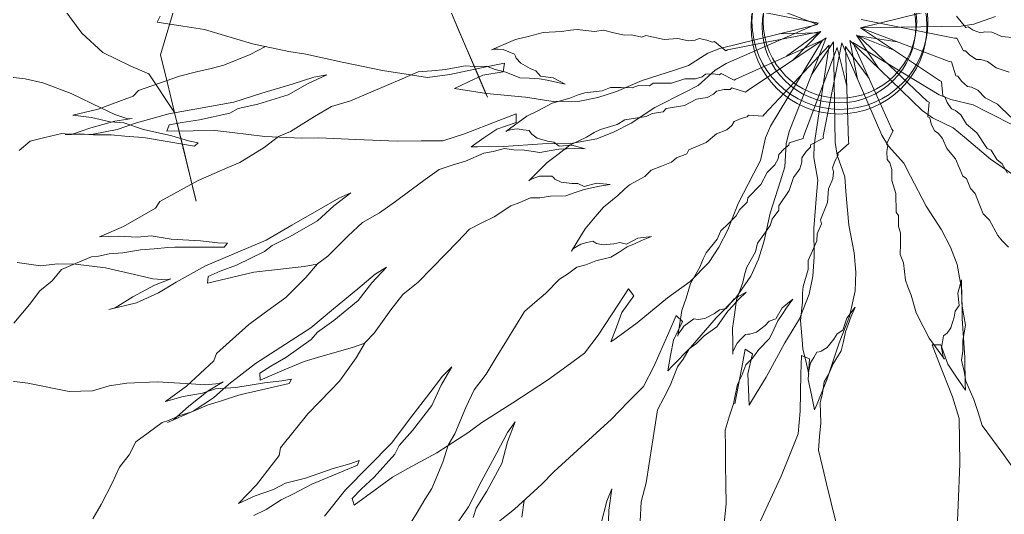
# Model space of a CAD drawing. Extents: x -454308 to 890911, y -14103 to 1343694.
# Drawn here: x 205241.8 to 205246.96, y 658702.21 to 658704.8 of the extents above; entities that cross this region are included whole.
import ezdxf

# ---------------------------------------------------------------- set-up
doc = ezdxf.new("R2010")
doc.units = 0
doc.header["$MEASUREMENT"] = 0
for name, color, linetype, lineweight in [('AR_Vegetacion', 105, 'Continuous', 5), ('textura', 250, 'Continuous', 13), ('Vegetacion_', 105, 'Continuous', 5)]:
    doc.layers.add(name, color=color, linetype=linetype, lineweight=lineweight)

# ---------------------------------------------------------------- blocks, each defined once
blk = doc.blocks.new('AGAVE AZUL')
at = {"layer": 'Vegetacion_', "color": 47}
for p, q in [((0.20142, 0.19279), (0.18069, 0.15739)), ((0.23281, 0.17288), (0.2527, 0.18704)), ((0.21436, 0.16722), (0.23281, 0.17288)), ((0.13626, 0.16747), (0.03102, 0.0222)), ((0.20442, 0.16014), (0.21436, 0.16722)), ((0.18069, 0.15739), (0.16605, 0.14029)), ((0.18681, 0.1491), (0.19987, 0.15391)), ((0.19987, 0.15391), (0.20442, 0.16014)), ((0.14822, 0.14858), (0.17375, 0.14429)), ((0.17375, 0.14429), (0.17602, 0.14741)), ((0.17602, 0.14741), (0.18681, 0.1491)), ((0.16605, 0.14029), (0.03102, 0.0222)), ((0.26136, 0.12401), (0.28391, 0.13337)), ((0.02271, 0.03455), (0.17057, 0.11669)), ((0.17057, 0.11669), (0.17349, 0.11922)), ((0.17349, 0.11922), (0.19741, 0.10934)), ((0.22501, 0.11288), (0.23084, 0.11794)), ((0.23084, 0.11794), (0.24212, 0.12262)), ((0.24212, 0.12262), (0.26136, 0.12401)), ((0.19741, 0.10934), (0.20032, 0.11187)), ((0.20032, 0.11187), (0.21121, 0.1111)), ((0.21121, 0.1111), (0.22501, 0.11288)), ((0.03102, 0.0222), (0.1905, 0.07854)), ((0.1905, 0.07854), (0.1938, 0.08055)), ((0.1938, 0.08055), (0.21574, 0.06682)), ((0.21574, 0.06682), (0.21904, 0.06883)), ((0.21904, 0.06883), (0.22964, 0.06626)), ((0.24355, 0.06571), (0.25014, 0.06973)), ((0.25014, 0.06973), (0.26204, 0.07246)), ((0.26204, 0.07246), (0.28125, 0.07062)), ((0.28125, 0.07062), (0.30504, 0.0761)), ((0.30504, 0.0761), (0.33816, 0.0737)), ((0.22964, 0.06626), (0.24355, 0.06571)), ((0.35675, 0.06705), (0.29786, 0.05353)), ((0.29786, 0.05353), (0.27263, 0.04774)), ((0.03102, 0.0222), (0.19906, 0.0415)), ((0.09733, 0.04562), (0.03716, 0.00864)), ((0.19906, 0.0415), (0.20272, 0.04272)), ((0.20272, 0.04272), (0.22104, 0.02444)), ((0.27263, 0.04774), (0.23625, 0.02876)), ((0.10088, 0.03022), (0.03397, 0.00761)), ((0.23625, 0.02876), (0.21477, 0.02206)), ((0.03102, 0.0222), (0.03102, 0.0222)), ((0.03102, 0.0222), (0.03102, 0.0222)), ((0.21477, 0.02206), (0.03763, -0.00624)), ((0.22104, 0.02444), (0.2247, 0.02566)), ((0.2247, 0.02566), (0.23447, 0.02079)), ((0.23447, 0.02079), (0.2479, 0.01715)), ((0.2479, 0.01715), (0.25522, 0.01959)), ((0.25522, 0.01959), (0.26743, 0.0196)), ((0.26743, 0.0196), (0.28574, 0.01352)), ((0.28574, 0.01352), (0.31016, 0.01354)), ((0.31016, 0.01354), (0.3419, 0.00381)), ((0.03397, 0.00761), (0.03397, 0.00761)), ((0.03397, 0.00761), (0.10159, -0.01171)), ((0.03716, 0.00864), (0.03716, 0.00864)), ((0.03716, 0.00864), (0.20606, -0.00034)), ((0.20606, -0.00034), (0.20987, 0.00025)), ((0.20987, 0.00025), (0.22489, -0.02083)), ((0.3419, 0.00381), (0.34922, 0.00626)), ((0.34922, 0.00626), (0.36754, 0.00018)), ((0.36754, 0.00018), (0.37975, 0.00019)), ((0.37975, 0.00019), (0.39806, -0.00589)), ((0.2101, -0.01897), (0.03112, -0.00699)), ((0.03112, -0.00699), (0.03112, -0.00699)), ((0.03112, -0.00699), (0.08619, -0.05072)), ((0.03763, -0.00624), (0.03763, -0.00624)), ((0.03763, -0.00624), (0.19024, -0.07917)), ((0.27223, -0.00686), (0.23254, -0.01723)), ((0.29812, -0.00685), (0.27223, -0.00686)), ((0.35854, -0.00682), (0.29812, -0.00685)), ((0.4086, -0.00162), (0.35854, -0.00682)), ((0.23254, -0.01723), (0.2101, -0.01897)), ((-0.03106, -0.01957), (-0.17892, -0.10171)), ((-0.13626, -0.16747), (-0.03102, -0.0222)), ((-0.01866, -0.0278), (-0.12383, -0.16027)), ((-0.11061, -0.18035), (-0.03106, -0.01957)), ((-0.03102, -0.0222), (-0.09733, -0.04562)), ((-0.03106, -0.01957), (-0.03106, -0.01957)), ((-0.03102, -0.0222), (-0.03102, -0.0222)), ((-0.02337, -0.09827), (-0.01866, -0.0278)), ((-0.01866, -0.0278), (-0.01866, -0.0278)), ((0.12863, -0.16273), (0.01054, -0.02771)), ((0.01054, -0.02771), (0.01054, -0.02771)), ((0.01054, -0.02771), (0.01856, -0.09757)), ((0.02289, -0.0194), (0.02289, -0.0194)), ((0.02289, -0.0194), (0.10502, -0.16726)), ((0.18366, -0.09895), (0.02289, -0.0194)), ((0.10108, -0.03656), (0.03238, -0.02016)), ((0.03238, -0.02016), (0.03238, -0.02016)), ((0.03238, -0.02016), (0.14546, -0.14595)), ((0.22489, -0.02083), (0.2287, -0.02023)), ((0.2287, -0.02023), (0.23752, -0.02666)), ((0.23752, -0.02666), (0.25016, -0.0325)), ((-0.00624, -0.03763), (-0.07917, -0.19024)), ((-0.02016, -0.03238), (-0.07246, -0.07939)), ((-0.00405, -0.03066), (-0.05052, -0.19329)), ((-0.03656, -0.10108), (-0.02016, -0.03238)), ((-0.02016, -0.03238), (-0.02016, -0.03238)), ((-0.00624, -0.03763), (-0.00624, -0.03763)), ((0.02206, -0.21477), (-0.00624, -0.03763)), ((-0.00405, -0.03066), (-0.00405, -0.03066)), ((0.05338, -0.2006), (-0.00405, -0.03066)), ((0.00864, -0.03716), (-0.00034, -0.20606)), ((0.00864, -0.03716), (0.00864, -0.03716)), ((0.10257, -0.18998), (0.00864, -0.03716)), ((0.07939, -0.07246), (0.0222, -0.03102)), ((0.0222, -0.03102), (0.0222, -0.03102)), ((0.0222, -0.03102), (0.07854, -0.1905)), ((0.25016, -0.0325), (0.25778, -0.03131)), ((0.25778, -0.03131), (0.26982, -0.03333)), ((0.26982, -0.03333), (0.28687, -0.04238)), ((0.28687, -0.04238), (0.31094, -0.04643)), ((0.31094, -0.04643), (0.34062, -0.06132)), ((0.34062, -0.06132), (0.34825, -0.06012)), ((0.34825, -0.06012), (0.36529, -0.06918)), ((0.36529, -0.06918), (0.37733, -0.0712)), ((0.37733, -0.0712), (0.39437, -0.08025)), ((0.19024, -0.07917), (0.19399, -0.08008)), ((0.19399, -0.08008), (0.1998, -0.1053)), ((0.39437, -0.08025), (0.41142, -0.0893)), ((0.41142, -0.0893), (0.42727, -0.09073)), ((0.42727, -0.09073), (0.45635, -0.1018)), ((0.20506, -0.10594), (0.18366, -0.09895)), ((0.1998, -0.1053), (0.20355, -0.10621)), ((0.45635, -0.1018), (0.46839, -0.10383)), ((0.46839, -0.10383), (0.48424, -0.10526)), ((0.20355, -0.10621), (0.20924, -0.11553)), ((0.2457, -0.11154), (0.20506, -0.10594)), ((0.26963, -0.12144), (0.2457, -0.11154)), ((0.20924, -0.11553), (0.21868, -0.12576)), ((0.32546, -0.14454), (0.26963, -0.12144)), ((0.21868, -0.12576), (0.22618, -0.12757)), ((0.22618, -0.12757), (0.23653, -0.13405)), ((0.23653, -0.13405), (0.24881, -0.14893)), ((0.14858, -0.14822), (0.14429, -0.17375)), ((0.14546, -0.14595), (0.14858, -0.14822)), ((0.24881, -0.14893), (0.26951, -0.16189)), ((0.37369, -0.15889), (0.32546, -0.14454)), ((-0.12383, -0.16027), (-0.12555, -0.16372)), ((0.14573, -0.17737), (0.12863, -0.16273)), ((0.26951, -0.16189), (0.29123, -0.187)), ((0.40559, -0.17208), (0.37369, -0.15889)), ((-0.16351, -0.17067), (-0.17559, -0.17758)), ((-0.15316, -0.1672), (-0.16351, -0.17067)), ((-0.15144, -0.16375), (-0.15316, -0.1672)), ((-0.12555, -0.16372), (-0.15144, -0.16375)), ((-0.14672, -0.1874), (-0.13626, -0.16747)), ((0.10755, -0.17017), (0.09767, -0.19409)), ((0.10502, -0.16726), (0.10755, -0.17017)), ((0.43458, -0.18781), (0.40559, -0.17208)), ((-0.17559, -0.17758), (-0.17904, -0.18449)), ((-0.1176, -0.20175), (-0.11061, -0.18035)), ((0.14429, -0.17375), (0.14741, -0.17602)), ((0.18113, -0.19811), (0.14573, -0.17737)), ((0.14741, -0.17602), (0.1491, -0.18681)), ((-0.17904, -0.18449), (-0.18766, -0.19313)), ((-0.15902, -0.22653), (-0.14672, -0.1874)), ((-0.07917, -0.19024), (-0.08008, -0.19399)), ((0.07854, -0.1905), (0.08055, -0.1938)), ((0.11699, -0.20726), (0.10257, -0.18998)), ((0.1491, -0.18681), (0.15391, -0.19987)), ((0.29123, -0.187), (0.29873, -0.18882)), ((0.29873, -0.18882), (0.31101, -0.2037)), ((0.47079, -0.21773), (0.43458, -0.18781)), ((-0.18766, -0.19313), (-0.20491, -0.20178)), ((-0.1053, -0.1998), (-0.10621, -0.20355)), ((-0.08008, -0.19399), (-0.1053, -0.1998)), ((-0.05079, -0.19714), (-0.0747, -0.20707)), ((-0.05052, -0.19329), (-0.05079, -0.19714)), ((0.06357, -0.22066), (0.05338, -0.2006)), ((0.08055, -0.1938), (0.06682, -0.21574)), ((0.09767, -0.19409), (0.10021, -0.19701)), ((0.10021, -0.19701), (0.09944, -0.2079)), ((0.15391, -0.19987), (0.16014, -0.20442)), ((0.19945, -0.21641), (0.18113, -0.19811)), ((-0.20491, -0.20178), (-0.22216, -0.21906)), ((-0.11553, -0.20924), (-0.12576, -0.21868)), ((-0.12321, -0.24239), (-0.1176, -0.20175)), ((-0.10621, -0.20355), (-0.11553, -0.20924)), ((-0.0747, -0.20707), (-0.07497, -0.21092)), ((0.00025, -0.20987), (-0.02083, -0.22489)), ((-0.00034, -0.20606), (0.00025, -0.20987)), ((0.09944, -0.2079), (0.10121, -0.2217)), ((0.14844, -0.23361), (0.11699, -0.20726)), ((0.16014, -0.20442), (0.16722, -0.21436)), ((0.31101, -0.2037), (0.32136, -0.21018)), ((0.32136, -0.21018), (0.33364, -0.22506)), ((0.46848, -0.22597), (0.45801, -0.20359)), ((0.45801, -0.20359), (0.45801, -0.20359)), ((0.45801, -0.20359), (0.45801, -0.20359)), ((0.45801, -0.20359), (0.47029, -0.21847)), ((-0.22216, -0.21906), (-0.25148, -0.23462)), ((-0.12576, -0.21868), (-0.12757, -0.22618)), ((-0.08321, -0.21808), (-0.09172, -0.22909)), ((-0.07497, -0.21092), (-0.08321, -0.21808)), ((0.02876, -0.23625), (0.02206, -0.21477)), ((0.06883, -0.21904), (0.06626, -0.22964)), ((0.06682, -0.21574), (0.06883, -0.21904)), ((0.16722, -0.21436), (0.17288, -0.23281)), ((0.24219, -0.25911), (0.19945, -0.21641)), ((0.47029, -0.21847), (0.47973, -0.2287)), ((0.5037, -0.25562), (0.47079, -0.21773)), ((-0.17277, -0.24848), (-0.15902, -0.22653)), ((-0.12757, -0.22618), (-0.13405, -0.23653)), ((-0.09172, -0.22909), (-0.09226, -0.2368)), ((-0.02023, -0.2287), (-0.02666, -0.23752)), ((-0.02083, -0.22489), (-0.02023, -0.2287)), ((0.08835, -0.25337), (0.06357, -0.22066)), ((0.06626, -0.22964), (0.06571, -0.24355)), ((0.10121, -0.2217), (0.10628, -0.22753)), ((0.10628, -0.22753), (0.11096, -0.2388)), ((0.33364, -0.22506), (0.34592, -0.23995)), ((0.48451, -0.24177), (0.46848, -0.22597)), ((0.46848, -0.22597), (0.46848, -0.22597)), ((0.47973, -0.2287), (0.48917, -0.23893)), ((-0.25148, -0.23462), (-0.25493, -0.24153)), ((-0.13405, -0.23653), (-0.14893, -0.24881)), ((-0.09226, -0.2368), (-0.09692, -0.24808)), ((-0.02666, -0.23752), (-0.0325, -0.25016)), ((0.04774, -0.27263), (0.02876, -0.23625)), ((0.11096, -0.2388), (0.11235, -0.25805)), ((0.16345, -0.25471), (0.14844, -0.23361)), ((0.17288, -0.23281), (0.18704, -0.2527)), ((0.48917, -0.23893), (0.50236, -0.25006)), ((-0.25493, -0.24153), (-0.27218, -0.25018)), ((-0.20485, -0.29967), (-0.17277, -0.24848)), ((-0.14893, -0.24881), (-0.16189, -0.26951)), ((-0.1331, -0.26631), (-0.12321, -0.24239)), ((-0.09692, -0.24808), (-0.10955, -0.26267)), ((0.06571, -0.24355), (0.06973, -0.25014)), ((0.34592, -0.23995), (0.36002, -0.24733)), ((0.36002, -0.24733), (0.38265, -0.26869)), ((0.48554, -0.25392), (0.48451, -0.24177)), ((-0.27218, -0.25018), (-0.28081, -0.25882)), ((-0.03131, -0.25778), (-0.03333, -0.26982)), ((-0.0325, -0.25016), (-0.03131, -0.25778)), ((0.06973, -0.25014), (0.07246, -0.26204)), ((0.09827, -0.27728), (0.08835, -0.25337)), ((0.11235, -0.25805), (0.12171, -0.2806)), ((0.19847, -0.30394), (0.16345, -0.25471)), ((0.18704, -0.2527), (0.1975, -0.28421)), ((0.49122, -0.26324), (0.48554, -0.25392)), ((0.50236, -0.25006), (0.51555, -0.2612)), ((0.55218, -0.30555), (0.5037, -0.25562)), ((-0.29806, -0.26747), (-0.31531, -0.27612)), ((-0.28081, -0.25882), (-0.29806, -0.26747)), ((-0.1562, -0.32214), (-0.1331, -0.26631)), ((-0.10955, -0.26267), (-0.11887, -0.28523)), ((0.07246, -0.26204), (0.07062, -0.28125)), ((0.28126, -0.29083), (0.24219, -0.25911)), ((0.49885, -0.28097), (0.49122, -0.26324)), ((0.51555, -0.2612), (0.52977, -0.28449)), ((-0.31531, -0.27612), (-0.32566, -0.28821)), ((-0.16189, -0.26951), (-0.187, -0.29123)), ((-0.03333, -0.26982), (-0.04238, -0.28687)), ((0.05353, -0.29786), (0.04774, -0.27263)), ((0.12141, -0.33309), (0.09827, -0.27728)), ((0.38265, -0.26869), (0.393, -0.27517)), ((0.393, -0.27517), (0.4071, -0.28255)), ((-0.11887, -0.28523), (-0.14001, -0.31084)), ((-0.04238, -0.28687), (-0.04643, -0.31094)), ((0.07062, -0.28125), (0.0761, -0.30504)), ((0.12171, -0.2806), (0.12487, -0.31365)), ((0.1975, -0.28421), (0.20373, -0.28876)), ((0.4071, -0.28255), (0.43439, -0.30108)), ((0.49987, -0.29312), (0.49885, -0.28097)), ((0.52977, -0.28449), (0.54205, -0.29937)), ((-0.32566, -0.28821), (-0.35153, -0.3055)), ((-0.187, -0.29123), (-0.18882, -0.29873)), ((0.20373, -0.28876), (0.20939, -0.30721)), ((0.30568, -0.31523), (0.28126, -0.29083)), ((0.49806, -0.30062), (0.49896, -0.29687)), ((0.49896, -0.29687), (0.49987, -0.29312)), ((-0.35153, -0.3055), (-0.36016, -0.31414)), ((-0.22704, -0.34484), (-0.20485, -0.29967)), ((-0.18882, -0.29873), (-0.2037, -0.31101)), ((0.06705, -0.35675), (0.05353, -0.29786)), ((0.0761, -0.30504), (0.0737, -0.33816)), ((0.23171, -0.34172), (0.19847, -0.30394)), ((0.43439, -0.30108), (0.45975, -0.31119)), ((0.50374, -0.30994), (0.49806, -0.30062)), ((0.54205, -0.29937), (0.55058, -0.31335)), ((0.58256, -0.34052), (0.55218, -0.30555)), ((-0.36016, -0.31414), (-0.3705, -0.32624)), ((-0.2037, -0.31101), (-0.21018, -0.32136)), ((-0.14001, -0.31084), (-0.14055, -0.31854)), ((-0.04643, -0.31094), (-0.06132, -0.34062)), ((0.12487, -0.31365), (0.12993, -0.31948)), ((0.20939, -0.30721), (0.21647, -0.31716)), ((0.32645, -0.34085), (0.30568, -0.31523)), ((0.45975, -0.31119), (0.48135, -0.32039)), ((0.4933, -0.32601), (0.50495, -0.31589)), ((0.50943, -0.31926), (0.50374, -0.30994)), ((0.50495, -0.31589), (0.53647, -0.33453)), ((0.55058, -0.31335), (0.56753, -0.32539)), ((-0.21018, -0.32136), (-0.22506, -0.33364)), ((-0.17055, -0.37038), (-0.1562, -0.32214)), ((-0.14055, -0.31854), (-0.15318, -0.33313)), ((0.12993, -0.31948), (0.13132, -0.33873)), ((0.21647, -0.31716), (0.22212, -0.33561)), ((0.48135, -0.32039), (0.50761, -0.32675)), ((0.51603, -0.32482), (0.50943, -0.31926)), ((0.52262, -0.33039), (0.51603, -0.32482)), ((0.56753, -0.32539), (0.58072, -0.33653)), ((-0.3705, -0.32624), (-0.39465, -0.3487)), ((-0.22506, -0.33364), (-0.23995, -0.34592)), ((-0.15318, -0.33313), (-0.15784, -0.34441)), ((0.14537, -0.37735), (0.12141, -0.33309)), ((0.52229, -0.34174), (0.4933, -0.32601)), ((0.4933, -0.32601), (0.4933, -0.32601)), ((0.4933, -0.32601), (0.4933, -0.32601)), ((0.4933, -0.32601), (0.4933, -0.32601)), ((0.4933, -0.32601), (0.4933, -0.32601)), ((0.4933, -0.32601), (0.4933, -0.32601)), ((0.4933, -0.32601), (0.4933, -0.32601)), ((0.4933, -0.32601), (0.4933, -0.32601)), ((0.4933, -0.32601), (0.4933, -0.32601)), ((0.50761, -0.32675), (0.52637, -0.3313)), ((0.52637, -0.3313), (0.52262, -0.33039)), ((0.53647, -0.33453), (0.56331, -0.3419)), ((-0.24537, -0.3741), (-0.22704, -0.34484)), ((-0.15784, -0.34441), (-0.17047, -0.359)), ((-0.06132, -0.34062), (-0.06012, -0.34825)), ((0.0737, -0.33816), (0.07772, -0.34475)), ((0.07772, -0.34475), (0.07588, -0.36396)), ((0.13132, -0.33873), (0.136, -0.35)), ((0.22212, -0.33561), (0.22777, -0.35406)), ((0.25172, -0.36985), (0.23171, -0.34172)), ((0.34845, -0.38234), (0.32645, -0.34085)), ((0.58027, -0.37319), (0.52229, -0.34174)), ((0.56331, -0.3419), (0.59015, -0.34927)), ((0.58072, -0.33653), (0.61267, -0.35221)), ((0.59015, -0.34927), (0.58256, -0.34052)), ((-0.39465, -0.3487), (-0.41017, -0.37116)), ((-0.23995, -0.34592), (-0.24733, -0.36002)), ((-0.06012, -0.34825), (-0.06918, -0.36529)), ((0.136, -0.35), (0.13739, -0.36925)), ((0.22777, -0.35406), (0.23797, -0.36628)), ((0.61267, -0.35221), (0.63336, -0.36516)), ((-0.24733, -0.36002), (-0.26869, -0.38265)), ((-0.17047, -0.359), (-0.18309, -0.3736)), ((0.0833, -0.40438), (0.06705, -0.35675)), ((0.07588, -0.36396), (0.07862, -0.37585)), ((0.34634, -0.38805), (0.34524, -0.36337)), ((0.34524, -0.36337), (0.34524, -0.36337)), ((0.34524, -0.36337), (0.34524, -0.36337)), ((0.34524, -0.36337), (0.35089, -0.38182)), ((-0.41017, -0.37116), (-0.42397, -0.39016)), ((-0.18309, -0.3736), (-0.18803, -0.38873)), ((-0.18375, -0.40228), (-0.17055, -0.37038)), ((-0.06918, -0.36529), (-0.0712, -0.37733)), ((0.13739, -0.36925), (0.13878, -0.38849)), ((0.23797, -0.36628), (0.2507, -0.39467)), ((0.26792, -0.39858), (0.25172, -0.36985)), ((0.61432, -0.39475), (0.58027, -0.37319)), ((0.63336, -0.36516), (0.65406, -0.37811)), ((-0.26869, -0.38265), (-0.27517, -0.393)), ((-0.26571, -0.40006), (-0.24537, -0.3741)), ((-0.0712, -0.37733), (-0.08025, -0.39437)), ((0.07862, -0.37585), (0.07678, -0.39506)), ((0.1586, -0.40924), (0.14537, -0.37735)), ((0.36435, -0.42994), (0.34845, -0.38234)), ((0.35089, -0.38182), (0.35569, -0.39488)), ((0.65406, -0.37811), (0.68407, -0.38539)), ((-0.42397, -0.39016), (-0.43603, -0.41434)), ((-0.18803, -0.38873), (-0.20532, -0.4146)), ((0.13878, -0.38849), (0.14599, -0.40268)), ((0.35511, -0.40878), (0.34634, -0.38805)), ((0.34634, -0.38805), (0.34634, -0.38805)), ((0.68407, -0.38539), (0.71409, -0.39266)), ((0.71409, -0.39266), (0.74786, -0.40084)), ((-0.34803, -0.4108), (-0.32906, -0.3987)), ((-0.32215, -0.40214), (-0.33423, -0.40906)), ((-0.32906, -0.3987), (-0.3049, -0.39349)), ((-0.32906, -0.3987), (-0.32906, -0.3987)), ((-0.3049, -0.39349), (-0.32215, -0.40214)), ((-0.3049, -0.39349), (-0.3049, -0.39349)), ((-0.3049, -0.39349), (-0.3049, -0.39349)), ((-0.30124, -0.43077), (-0.26571, -0.40006)), ((-0.27517, -0.393), (-0.28255, -0.4071)), ((-0.19947, -0.43127), (-0.18375, -0.40228)), ((-0.08025, -0.39437), (-0.0893, -0.41142)), ((0.07678, -0.39506), (0.07494, -0.41427)), ((0.2507, -0.39467), (0.25778, -0.40462)), ((0.2827, -0.44316), (0.26792, -0.39858)), ((0.35569, -0.39488), (0.3605, -0.40794)), ((0.63964, -0.42389), (0.61432, -0.39475)), ((-0.41878, -0.41432), (-0.40843, -0.41086)), ((-0.40843, -0.41086), (-0.40497, -0.41258)), ((-0.37046, -0.41255), (-0.36011, -0.40908)), ((-0.36011, -0.40908), (-0.34803, -0.4108)), ((-0.33423, -0.40906), (-0.34631, -0.41597)), ((-0.28255, -0.4071), (-0.30108, -0.43439)), ((-0.0893, -0.41142), (-0.09073, -0.42727)), ((0.09102, -0.43803), (0.0833, -0.40438)), ((0.14599, -0.40268), (0.15206, -0.4332)), ((0.16798, -0.44086), (0.1586, -0.40924)), ((0.25778, -0.40462), (0.26798, -0.41684)), ((0.3514, -0.4204), (0.35511, -0.40878)), ((0.3605, -0.40794), (0.36843, -0.42327)), ((-0.43603, -0.41434), (-0.44465, -0.43161)), ((-0.43603, -0.42297), (-0.42913, -0.41778)), ((-0.42913, -0.41778), (-0.41878, -0.41432)), ((-0.40497, -0.41258), (-0.40152, -0.4143)), ((-0.40152, -0.4143), (-0.38944, -0.41602)), ((-0.38944, -0.41602), (-0.37046, -0.41255)), ((-0.34631, -0.41597), (-0.3601, -0.42635)), ((-0.20532, -0.4146), (-0.20998, -0.42589)), ((0.07494, -0.41427), (0.07969, -0.42946)), ((0.26798, -0.41684), (0.28611, -0.44439)), ((0.35309, -0.43119), (0.3514, -0.4204)), ((-0.44465, -0.43161), (-0.44293, -0.42815)), ((-0.44293, -0.42815), (-0.43603, -0.42297)), ((-0.3601, -0.42635), (-0.3739, -0.43672)), ((-0.34409, -0.4569), (-0.30124, -0.43077)), ((-0.20998, -0.42589), (-0.21491, -0.44102)), ((-0.09073, -0.42727), (-0.1018, -0.45635)), ((0.07969, -0.42946), (0.08058, -0.46057)), ((0.24676, -0.44811), (0.2512, -0.4238)), ((0.2512, -0.4238), (0.2512, -0.4238)), ((0.2512, -0.4238), (0.2512, -0.4238)), ((0.2512, -0.4238), (0.25259, -0.44305)), ((0.35335, -0.45048), (0.35309, -0.43119)), ((0.39003, -0.49463), (0.36435, -0.42994)), ((0.36843, -0.42327), (0.37635, -0.43861)), ((0.66748, -0.45595), (0.63964, -0.42389)), ((-0.4321, -0.46088), (-0.41176, -0.43492)), ((-0.41176, -0.43492), (-0.41176, -0.43492)), ((-0.41176, -0.43492), (-0.41176, -0.43492)), ((-0.41176, -0.43492), (-0.41176, -0.43492)), ((-0.41176, -0.43492), (-0.41176, -0.43492)), ((-0.41176, -0.43492), (-0.41176, -0.43492)), ((-0.41176, -0.43492), (-0.41176, -0.43492)), ((-0.41176, -0.43492), (-0.41176, -0.43492)), ((-0.41176, -0.43492), (-0.41176, -0.43492)), ((-0.41176, -0.43492), (-0.40373, -0.44809)), ((-0.3739, -0.43672), (-0.39978, -0.44537)), ((-0.30108, -0.43439), (-0.31119, -0.45975)), ((-0.22939, -0.46747), (-0.19947, -0.43127)), ((0.095, -0.47077), (0.09102, -0.43803)), ((0.15206, -0.4332), (0.15674, -0.44448)), ((0.37635, -0.43861), (0.38057, -0.46557)), ((-0.40373, -0.44809), (-0.42736, -0.47606)), ((-0.39978, -0.44537), (-0.41703, -0.45402)), ((-0.21491, -0.44102), (-0.22862, -0.47102)), ((0.15674, -0.44448), (0.16396, -0.45867)), ((0.17242, -0.48761), (0.16798, -0.44086)), ((0.25068, -0.47027), (0.24676, -0.44811)), ((0.24676, -0.44811), (0.24676, -0.44811)), ((0.25259, -0.44305), (0.25436, -0.45685)), ((0.29045, -0.49275), (0.2827, -0.44316)), ((0.28611, -0.44439), (0.30566, -0.46344)), ((-0.43256, -0.45922), (-0.44809, -0.47304)), ((-0.41703, -0.45402), (-0.43256, -0.45922)), ((-0.4014, -0.49638), (-0.34409, -0.4569)), ((-0.31119, -0.45975), (-0.32039, -0.48135)), ((-0.22597, -0.46848), (-0.20359, -0.45801)), ((-0.20359, -0.45801), (-0.21847, -0.47029)), ((-0.20359, -0.45801), (-0.20359, -0.45801)), ((-0.20359, -0.45801), (-0.20359, -0.45801)), ((-0.1018, -0.45635), (-0.10383, -0.46839)), ((0.16396, -0.45867), (0.17547, -0.48957)), ((0.25436, -0.45685), (0.25613, -0.47065)), ((0.34965, -0.4621), (0.35335, -0.45048)), ((0.71267, -0.51386), (0.66748, -0.45595)), ((-0.47278, -0.5128), (-0.4321, -0.46088)), ((-0.26728, -0.50038), (-0.22939, -0.46747)), ((-0.24177, -0.48451), (-0.22597, -0.46848)), ((-0.22597, -0.46848), (-0.22597, -0.46848)), ((-0.10383, -0.46839), (-0.10526, -0.48424)), ((0.08058, -0.46057), (0.08332, -0.47247)), ((0.17148, -0.49105), (0.1799, -0.46782)), ((0.1799, -0.46782), (0.17806, -0.48703)), ((0.1799, -0.46782), (0.1799, -0.46782)), ((0.1799, -0.46782), (0.1799, -0.46782)), ((0.30566, -0.46344), (0.3221, -0.48021)), ((0.3451, -0.46834), (0.34737, -0.46522)), ((0.34679, -0.47912), (0.3451, -0.46834)), ((0.34737, -0.46522), (0.34965, -0.4621)), ((0.38057, -0.46557), (0.38623, -0.48402)), ((-0.44809, -0.47304), (-0.46188, -0.48341)), ((-0.42736, -0.47606), (-0.4391, -0.5013)), ((-0.22862, -0.47102), (-0.23436, -0.4977)), ((-0.21847, -0.47029), (-0.2287, -0.47973)), ((-0.14889, -0.4921), (-0.12856, -0.47805)), ((-0.12856, -0.47805), (-0.14119, -0.49265)), ((-0.12856, -0.47805), (-0.12856, -0.47805)), ((-0.12856, -0.47805), (-0.12856, -0.47805)), ((0.08332, -0.47247), (0.08807, -0.48766)), ((0.09159, -0.51761), (0.095, -0.47077)), ((0.24448, -0.48077), (0.25068, -0.47027)), ((0.25613, -0.47065), (0.26043, -0.48737)), ((0.34848, -0.4899), (0.34679, -0.47912)), ((-0.46188, -0.48341), (-0.4843, -0.51106)), ((-0.32039, -0.48135), (-0.32675, -0.50761)), ((-0.26324, -0.49122), (-0.25392, -0.48554)), ((-0.25392, -0.48554), (-0.24177, -0.48451)), ((-0.2287, -0.47973), (-0.23893, -0.48917)), ((-0.10526, -0.48424), (-0.11192, -0.51654)), ((0.08807, -0.48766), (0.09427, -0.52005)), ((0.1689, -0.53767), (0.17242, -0.48761)), ((0.17806, -0.48703), (0.17751, -0.50094)), ((0.24371, -0.49166), (0.24448, -0.48077)), ((0.26043, -0.48737), (0.26473, -0.50409)), ((0.3221, -0.48021), (0.34393, -0.49614)), ((0.32781, -0.491), (0.34244, -0.48611)), ((0.34244, -0.48611), (0.36443, -0.51539)), ((0.38623, -0.48402), (0.38876, -0.5002)), ((-0.44095, -0.5205), (-0.4014, -0.49638)), ((-0.3534, -0.51898), (-0.33767, -0.48999)), ((-0.33767, -0.48999), (-0.33767, -0.48999)), ((-0.33767, -0.48999), (-0.33767, -0.48999)), ((-0.33767, -0.48999), (-0.33767, -0.48999)), ((-0.33767, -0.48999), (-0.33767, -0.48999)), ((-0.33767, -0.48999), (-0.33767, -0.48999)), ((-0.33767, -0.48999), (-0.33767, -0.48999)), ((-0.33767, -0.48999), (-0.33767, -0.48999)), ((-0.33767, -0.48999), (-0.33767, -0.48999)), ((-0.33767, -0.48999), (-0.32755, -0.50164)), ((-0.30994, -0.50374), (-0.30062, -0.49806)), ((-0.30062, -0.49806), (-0.29687, -0.49896)), ((-0.28097, -0.49885), (-0.26324, -0.49122)), ((-0.23893, -0.48917), (-0.25006, -0.50236)), ((-0.23436, -0.4977), (-0.23984, -0.52054)), ((-0.16179, -0.51055), (-0.14889, -0.4921)), ((-0.14119, -0.49265), (-0.1497, -0.50366)), ((-0.14889, -0.4921), (-0.14889, -0.4921)), ((0.17165, -0.51356), (0.17148, -0.49105)), ((0.17148, -0.49105), (0.17148, -0.49105)), ((0.17547, -0.48957), (0.19028, -0.5125)), ((0.23966, -0.51052), (0.24371, -0.49166)), ((0.30499, -0.56081), (0.29045, -0.49275)), ((0.34857, -0.51662), (0.32781, -0.491)), ((0.32781, -0.491), (0.32781, -0.491)), ((0.32781, -0.491), (0.32781, -0.491)), ((0.32781, -0.491), (0.32781, -0.491)), ((0.32781, -0.491), (0.32781, -0.491)), ((0.32781, -0.491), (0.32781, -0.491)), ((0.32781, -0.491), (0.32781, -0.491)), ((0.32781, -0.491), (0.32781, -0.491)), ((0.32781, -0.491), (0.32781, -0.491)), ((0.34393, -0.49614), (0.35952, -0.50752)), ((0.35244, -0.49757), (0.34848, -0.4899)), ((0.3564, -0.50524), (0.35244, -0.49757)), ((0.40472, -0.53856), (0.39003, -0.49463)), ((-0.4391, -0.5013), (-0.45084, -0.52654)), ((-0.32755, -0.50164), (-0.34619, -0.53316)), ((-0.32675, -0.50761), (-0.3313, -0.52637)), ((-0.31926, -0.50943), (-0.30994, -0.50374)), ((-0.31721, -0.54886), (-0.26728, -0.50038)), ((-0.29687, -0.49896), (-0.29312, -0.49987)), ((-0.29312, -0.49987), (-0.28097, -0.49885)), ((-0.25006, -0.50236), (-0.2612, -0.51555)), ((-0.1497, -0.50366), (-0.15821, -0.51467)), ((-0.02949, -0.51929), (-0.01282, -0.50106)), ((-0.01282, -0.50106), (-0.02187, -0.5181)), ((-0.01282, -0.50106), (-0.01282, -0.50106)), ((-0.01282, -0.50106), (-0.01282, -0.50106)), ((0.17751, -0.50094), (0.17695, -0.51484)), ((0.26473, -0.50409), (0.26282, -0.53131)), ((0.35952, -0.50752), (0.3564, -0.50524)), ((0.38876, -0.5002), (0.3998, -0.51781)), ((-0.4843, -0.51106), (-0.50155, -0.52833)), ((-0.49971, -0.54279), (-0.47278, -0.5128)), ((-0.33039, -0.52262), (-0.32482, -0.51603)), ((-0.32482, -0.51603), (-0.31926, -0.50943)), ((-0.2612, -0.51555), (-0.28449, -0.52977)), ((-0.18184, -0.52075), (-0.1736, -0.51359)), ((-0.1736, -0.51359), (-0.16179, -0.51055)), ((-0.15821, -0.51467), (-0.16699, -0.52953)), ((-0.11192, -0.51654), (-0.11156, -0.54384)), ((0.16377, -0.52288), (0.17165, -0.51356)), ((0.17695, -0.51484), (0.1784, -0.53204)), ((0.19028, -0.5125), (0.20256, -0.53252)), ((0.23345, -0.52103), (0.23966, -0.51052)), ((0.3901, -0.56787), (0.34857, -0.51662)), ((0.36443, -0.51539), (0.38641, -0.53247)), ((0.75279, -0.56594), (0.71267, -0.51386)), ((-0.45084, -0.52654), (-0.44095, -0.5205)), ((-0.38485, -0.57696), (-0.3534, -0.51898)), ((-0.3313, -0.52637), (-0.33039, -0.52262)), ((-0.23984, -0.52054), (-0.24173, -0.54749)), ((-0.19805, -0.53122), (-0.18184, -0.52075)), ((-0.03795, -0.54015), (-0.02949, -0.51929)), ((-0.02949, -0.51929), (-0.02949, -0.51929)), ((-0.02187, -0.5181), (-0.02771, -0.53073)), ((0.07977, -0.56639), (0.09159, -0.51761)), ((0.09427, -0.52005), (0.10505, -0.54513)), ((0.16121, -0.53349), (0.16377, -0.52288)), ((0.22686, -0.53698), (0.22763, -0.52609)), ((0.22763, -0.52609), (0.23054, -0.52356)), ((0.23054, -0.52356), (0.23345, -0.52103)), ((0.3998, -0.51781), (0.40773, -0.53314)), ((-0.50155, -0.52833), (-0.5188, -0.54562)), ((-0.34619, -0.53316), (-0.35356, -0.56)), ((-0.28449, -0.52977), (-0.29937, -0.54205)), ((-0.2258, -0.54087), (-0.21756, -0.53371)), ((-0.21756, -0.53371), (-0.21371, -0.53398)), ((-0.21371, -0.53398), (-0.20986, -0.53425)), ((-0.20986, -0.53425), (-0.19805, -0.53122)), ((-0.16699, -0.52953), (-0.17577, -0.54439)), ((-0.02771, -0.53073), (-0.03354, -0.54337)), ((0.15406, -0.55141), (0.16121, -0.53349)), ((0.1784, -0.53204), (0.17986, -0.54925)), ((0.20256, -0.53252), (0.22028, -0.55292)), ((0.26282, -0.53131), (0.26421, -0.55056)), ((0.38641, -0.53247), (0.40839, -0.54955)), ((0.40773, -0.53314), (0.43125, -0.55986)), ((-0.53267, -0.56289), (-0.49971, -0.54279)), ((-0.5188, -0.54562), (-0.53259, -0.57325)), ((-0.29937, -0.54205), (-0.31335, -0.55058)), ((-0.23404, -0.54803), (-0.2258, -0.54087)), ((-0.17577, -0.54439), (-0.19637, -0.56229)), ((-0.11156, -0.54384), (-0.1118, -0.56732)), ((-0.05522, -0.55457), (-0.04879, -0.54575)), ((-0.04879, -0.54575), (-0.03795, -0.54015)), ((-0.03354, -0.54337), (-0.03878, -0.55982)), ((0.10505, -0.54513), (0.11381, -0.56692)), ((0.16788, -0.60726), (0.1689, -0.53767)), ((0.2261, -0.54786), (0.22686, -0.53698)), ((0.24424, -0.54685), (0.25948, -0.54447)), ((0.25948, -0.54447), (0.27628, -0.57701)), ((0.40839, -0.54955), (0.40472, -0.53856)), ((-0.35219, -0.57924), (-0.31721, -0.54886)), ((-0.31335, -0.55058), (-0.32539, -0.56753)), ((-0.24173, -0.54749), (-0.24309, -0.56675)), ((-0.24282, -0.5629), (-0.23843, -0.55547)), ((-0.23843, -0.55547), (-0.23404, -0.54803)), ((-0.06868, -0.56839), (-0.05522, -0.55457)), ((0.14619, -0.56073), (0.15406, -0.55141)), ((0.17986, -0.54925), (0.17344, -0.57577)), ((0.22028, -0.55292), (0.23294, -0.5675)), ((0.22825, -0.55622), (0.2261, -0.54786)), ((0.26044, -0.57558), (0.24424, -0.54685)), ((0.24424, -0.54685), (0.24424, -0.54685)), ((0.24424, -0.54685), (0.24424, -0.54685)), ((0.24424, -0.54685), (0.24424, -0.54685)), ((0.24424, -0.54685), (0.24424, -0.54685)), ((0.24424, -0.54685), (0.24424, -0.54685)), ((0.24424, -0.54685), (0.24424, -0.54685)), ((0.24424, -0.54685), (0.24424, -0.54685)), ((0.24424, -0.54685), (0.24424, -0.54685)), ((0.26421, -0.55056), (0.26307, -0.56689)), ((-0.56893, -0.585), (-0.53267, -0.56289)), ((-0.35356, -0.56), (-0.36093, -0.58684)), ((-0.24309, -0.56675), (-0.24282, -0.5629)), ((-0.19637, -0.56229), (-0.20899, -0.57689)), ((-0.03878, -0.55982), (-0.04402, -0.57626)), ((0.13704, -0.57536), (0.13961, -0.56475)), ((0.13961, -0.56475), (0.1429, -0.56274)), ((0.1429, -0.56274), (0.14619, -0.56073)), ((0.2304, -0.56458), (0.22825, -0.55622)), ((0.23294, -0.5675), (0.2304, -0.56458)), ((0.31214, -0.60658), (0.30499, -0.56081)), ((0.43125, -0.55986), (0.44541, -0.57974)), ((-0.53259, -0.57325), (-0.54638, -0.60088)), ((-0.32539, -0.56753), (-0.33653, -0.58072)), ((-0.1118, -0.56732), (-0.10763, -0.59402)), ((-0.08714, -0.57519), (-0.08333, -0.57459)), ((-0.08333, -0.57459), (-0.07952, -0.57399)), ((-0.07952, -0.57399), (-0.06868, -0.56839)), ((0.06716, -0.63483), (0.07977, -0.56639)), ((0.11381, -0.56692), (0.12789, -0.58999)), ((0.26307, -0.56689), (0.2699, -0.58652)), ((0.41331, -0.60082), (0.3901, -0.56787)), ((-0.40641, -0.61101), (-0.38485, -0.57696)), ((-0.36093, -0.58684), (-0.35219, -0.57924)), ((-0.33653, -0.58072), (-0.35221, -0.61267)), ((-0.20899, -0.57689), (-0.22135, -0.58763)), ((-0.1, -0.59282), (-0.09357, -0.58401)), ((-0.09357, -0.58401), (-0.08714, -0.57519)), ((-0.04402, -0.57626), (-0.0601, -0.59831)), ((0.12115, -0.61172), (0.11177, -0.5801)), ((0.11177, -0.5801), (0.11177, -0.5801)), ((0.11177, -0.5801), (0.11177, -0.5801)), ((0.11177, -0.5801), (0.11177, -0.5801)), ((0.11177, -0.5801), (0.11177, -0.5801)), ((0.11177, -0.5801), (0.11177, -0.5801)), ((0.11177, -0.5801), (0.11177, -0.5801)), ((0.11177, -0.5801), (0.11177, -0.5801)), ((0.11177, -0.5801), (0.11177, -0.5801)), ((0.11177, -0.5801), (0.12717, -0.58118)), ((0.12717, -0.58118), (0.13628, -0.61665)), ((0.13447, -0.58597), (0.13704, -0.57536)), ((0.17344, -0.57577), (0.1716, -0.59498)), ((0.29284, -0.63303), (0.26044, -0.57558)), ((0.27628, -0.57701), (0.2951, -0.59752)), ((0.44541, -0.57974), (0.45957, -0.59963)), ((-0.63355, -0.6199), (-0.56893, -0.585)), ((-0.22135, -0.58763), (-0.2304, -0.60634)), ((-0.10763, -0.59402), (-0.10465, -0.61309)), ((-0.10262, -0.60105), (-0.1, -0.59282)), ((0.12789, -0.58999), (0.13794, -0.60647)), ((0.1352, -0.59457), (0.13447, -0.58597)), ((0.2699, -0.58652), (0.2742, -0.60324)), ((-0.54638, -0.60088), (-0.5619, -0.63197)), ((-0.10524, -0.60927), (-0.10262, -0.60105)), ((-0.0601, -0.59831), (-0.06915, -0.61536)), ((0.02035, -0.63143), (0.01637, -0.59869)), ((0.01637, -0.59869), (0.01637, -0.59869)), ((0.01637, -0.59869), (0.01637, -0.59869)), ((0.01637, -0.59869), (0.01637, -0.59869)), ((0.01637, -0.59869), (0.01637, -0.59869)), ((0.01637, -0.59869), (0.01637, -0.59869)), ((0.01637, -0.59869), (0.01637, -0.59869)), ((0.01637, -0.59869), (0.01637, -0.59869)), ((0.01637, -0.59869), (0.01637, -0.59869)), ((0.01637, -0.59869), (0.03137, -0.60233)), ((0.03137, -0.60233), (0.03444, -0.63882)), ((0.13593, -0.60317), (0.1352, -0.59457)), ((0.13794, -0.60647), (0.13593, -0.60317)), ((0.1716, -0.59498), (0.16775, -0.61089)), ((0.2742, -0.60324), (0.29116, -0.63453)), ((0.2951, -0.59752), (0.31393, -0.61802)), ((0.42555, -0.63743), (0.41331, -0.60082)), ((0.45957, -0.59963), (0.48452, -0.61783)), ((-0.43555, -0.63632), (-0.40641, -0.61101)), ((-0.35221, -0.61267), (-0.36516, -0.63336)), ((-0.2304, -0.60634), (-0.23918, -0.6212)), ((-0.10465, -0.61309), (-0.10524, -0.60927)), ((0.13991, -0.67496), (0.12115, -0.61172)), ((0.16463, -0.65347), (0.16788, -0.60726)), ((0.16775, -0.61089), (0.17121, -0.63139)), ((0.31393, -0.61802), (0.31214, -0.60658)), ((-0.69159, -0.65078), (-0.63355, -0.6199)), ((-0.23918, -0.6212), (-0.24932, -0.65532)), ((-0.06915, -0.61536), (-0.0788, -0.62859)), ((0.13628, -0.61665), (0.15004, -0.64084)), ((0.48452, -0.61783), (0.50947, -0.63604)), ((-0.5619, -0.63197), (-0.57741, -0.66306)), ((-0.0788, -0.62859), (-0.08344, -0.64885)), ((0.0283, -0.69691), (0.02035, -0.63143)), ((0.17121, -0.63139), (0.17267, -0.64859)), ((-0.46761, -0.66417), (-0.43555, -0.63632)), ((-0.36516, -0.63336), (-0.37811, -0.65406)), ((0.03444, -0.63882), (0.04398, -0.66496)), ((0.05625, -0.67985), (0.06716, -0.63483)), ((0.15004, -0.64084), (0.16381, -0.66503)), ((0.29116, -0.63453), (0.30052, -0.65708)), ((0.43901, -0.67771), (0.42555, -0.63743)), ((0.50947, -0.63604), (0.53753, -0.65652)), ((-0.71796, -0.66686), (-0.69159, -0.65078)), ((-0.08344, -0.64885), (-0.08868, -0.6653)), ((0.17267, -0.64859), (0.18417, -0.68227)), ((-0.6393, -0.65489), (-0.65542, -0.68932)), ((-0.65426, -0.67299), (-0.6393, -0.65489)), ((-0.37811, -0.65406), (-0.38539, -0.68407)), ((-0.24932, -0.65532), (-0.25864, -0.67789)), ((0.16381, -0.66503), (0.16463, -0.65347)), ((0.30052, -0.65708), (0.30989, -0.67963)), ((0.53753, -0.65652), (0.5656, -0.677)), ((-0.776, -0.69774), (-0.71796, -0.66686)), ((-0.57741, -0.66306), (-0.59638, -0.69242)), ((-0.52552, -0.70936), (-0.46761, -0.66417)), ((-0.08868, -0.6653), (-0.09094, -0.70081)), ((0.04398, -0.66496), (0.05352, -0.69111)), ((-0.67582, -0.70704), (-0.65426, -0.67299)), ((-0.25864, -0.67789), (-0.26796, -0.70045)), ((0.05352, -0.69111), (0.05625, -0.67985)), ((0.14875, -0.71428), (0.13991, -0.67496)), ((0.30989, -0.67963), (0.33014, -0.70294)), ((0.45859, -0.7485), (0.43901, -0.67771)), ((-0.7555, -0.68684), (-0.76694, -0.71503)), ((-0.65542, -0.68932), (-0.669, -0.72667)), ((-0.38539, -0.68407), (-0.39266, -0.71409)), ((0.18417, -0.68227), (0.18965, -0.70606)), ((-0.82945, -0.72131), (-0.776, -0.69774)), ((-0.59638, -0.69242), (-0.60844, -0.72523)), ((0.03046, -0.73716), (0.0283, -0.69691)), ((-0.7065, -0.75414), (-0.67582, -0.70704)), ((-0.26796, -0.70045), (-0.27013, -0.73126)), ((-0.09094, -0.70081), (-0.09499, -0.72489)), ((0.18965, -0.70606), (0.19512, -0.72986)), ((0.33014, -0.70294), (0.35039, -0.72626)), ((-0.76694, -0.71503), (-0.79029, -0.76012)), ((-0.5776, -0.74948), (-0.52552, -0.70936)), ((-0.39266, -0.71409), (-0.40084, -0.74786)), ((0.14604, -0.75279), (0.14875, -0.71428)), ((-0.85783, -0.7341), (-0.82945, -0.72131)), ((-0.669, -0.72667), (-0.69968, -0.77376)), ((-0.60844, -0.72523), (-0.62395, -0.77358)), ((-0.09499, -0.72489), (-0.09904, -0.74897)), ((0.35039, -0.72626), (0.37318, -0.75249)), ((-0.89078, -0.7542), (-0.85783, -0.7341)), ((-0.27013, -0.73126), (-0.2723, -0.76207)), ((0.02137, -0.77468), (0.03046, -0.73716)), ((0.19512, -0.72986), (0.2112, -0.75622)), ((-0.93033, -0.77833), (-0.89078, -0.7542)), ((-0.73427, -0.7987), (-0.7065, -0.75414)), ((-0.60091, -0.76973), (-0.5776, -0.74948)), ((-0.40084, -0.74786), (-0.40902, -0.78162)), ((-0.09904, -0.74897), (-0.09427, -0.77948)), ((0.14306, -0.79515), (0.14604, -0.75279)), ((0.2112, -0.75622), (0.22728, -0.78259)), ((0.37318, -0.75249), (0.39596, -0.77872)), ((0.47573, -0.81197), (0.45859, -0.7485)), ((1.50205, -0.74999), (1.51932, -0.75861)), ((1.53314, -0.76551), (1.50205, -0.74999)), ((-0.93307, -0.76643), (-0.93033, -0.77833)), ((-0.79029, -0.76012), (-0.80394, -0.77883)), ((-0.2723, -0.76207), (-0.27473, -0.79673)), ((1.51932, -0.75861), (1.56077, -0.7793)), ((1.57459, -0.7862), (1.53314, -0.76551)), ((-0.69968, -0.77376), (-0.72085, -0.80237)), ((-0.65299, -0.80986), (-0.60091, -0.76973)), ((-0.62395, -0.77358), (-0.63429, -0.79431)), ((0.01137, -0.81595), (0.02137, -0.77468)), ((-0.80394, -0.77883), (-0.81987, -0.80066)), ((-0.40902, -0.78162), (-0.42095, -0.81448)), ((-0.09427, -0.77948), (-0.0895, -0.81)), ((0.22728, -0.78259), (0.24538, -0.81225)), ((0.39596, -0.77872), (0.41583, -0.80748)), ((1.56077, -0.7793), (1.5815, -0.78964)), ((-0.63429, -0.79431), (-0.64118, -0.82539)), ((-0.48171, -0.80847), (-0.47118, -0.78748)), ((-0.47118, -0.78748), (-0.47919, -0.82465)), ((0.13406, -0.86805), (0.14306, -0.79515)), ((1.5815, -0.78964), (1.57459, -0.7862)), ((-0.81987, -0.80066), (-0.83808, -0.8256)), ((-0.80906, -0.88921), (-0.73427, -0.7987)), ((-0.72085, -0.80237), (-0.72745, -0.81832)), ((-0.27473, -0.79673), (-0.27717, -0.83138)), ((-0.70177, -0.842), (-0.65299, -0.80986)), ((-0.49512, -0.84647), (-0.48171, -0.80847)), ((-0.42095, -0.81448), (-0.42538, -0.84916)), ((-0.0895, -0.81), (-0.08414, -0.84432)), ((0.24538, -0.81225), (0.26347, -0.84191)), ((-0.72745, -0.81832), (-0.76067, -0.8625)), ((-0.00965, -0.88633), (0.01137, -0.81595)), ((-0.83808, -0.8256), (-0.87736, -0.89252)), ((-0.64118, -0.82539), (-0.65669, -0.87374)), ((-0.47919, -0.82465), (-0.48409, -0.86408)), ((-0.27717, -0.83138), (-0.28346, -0.86577)), ((-0.72762, -0.85935), (-0.70177, -0.842)), ((0.26347, -0.84191), (0.27827, -0.87358)), ((-0.51451, -0.89923), (-0.49512, -0.84647)), ((-0.42538, -0.84916), (-0.4297, -0.89975)), ((-0.34437, -0.86997), (-0.33748, -0.84752)), ((-0.33748, -0.84752), (-0.33919, -0.8855)), ((-0.08414, -0.84432), (-0.07877, -0.87865)), ((-0.76067, -0.8625), (-0.78145, -0.88567)), ((-0.75676, -0.88466), (-0.72762, -0.85935)), ((-0.48409, -0.86408), (-0.50348, -0.91684)), ((-0.35125, -0.90968), (-0.34437, -0.86997)), ((-0.28346, -0.86577), (-0.28205, -0.9007)), ((0.12561, -0.93324), (0.13406, -0.86805)), ((-0.65669, -0.87374), (-0.66703, -0.89446)), ((-0.07877, -0.87865), (-0.07722, -0.91357)), ((0.27827, -0.87358), (0.29965, -0.90124)), ((-0.84266, -0.93883), (-0.80906, -0.88921)), ((-0.78145, -0.88567), (-0.79641, -0.90377)), ((-0.79174, -0.91504), (-0.75676, -0.88466)), ((-0.33919, -0.8855), (-0.33744, -0.9252)), ((-0.02886, -0.9492), (-0.00965, -0.88633)), ((0.23105, -0.9123), (0.22366, -0.89)), ((0.22366, -0.89), (0.24427, -0.92195)), ((-0.87736, -0.89252), (-0.87795, -0.90642)), ((-0.75141, -0.90318), (-0.73608, -0.89525)), ((-0.73608, -0.89525), (-0.73751, -0.90377)), ((-0.66703, -0.89446), (-0.6791, -0.91864)), ((-0.53163, -0.94887), (-0.51451, -0.89923)), ((-0.4297, -0.89975), (-0.43516, -0.92226)), ((-0.28205, -0.9007), (-0.27787, -0.9513)), ((-0.87795, -0.90642), (-0.91041, -0.96398)), ((-0.73751, -0.90377), (-0.81335, -0.94879)), ((-0.79641, -0.90377), (-0.79174, -0.91504)), ((-0.77981, -0.91591), (-0.75141, -0.90318)), ((-0.36158, -0.96493), (-0.35125, -0.90968)), ((-0.13566, -0.93127), (-0.13395, -0.90785)), ((-0.13395, -0.90785), (-0.12714, -0.94525)), ((0.01732, -0.93337), (0.01509, -0.90999)), ((0.01509, -0.90999), (0.02805, -0.94573)), ((-0.82582, -0.93969), (-0.77981, -0.91591)), ((-0.6791, -0.91864), (-0.69289, -0.94628)), ((-0.50348, -0.91684), (-0.51773, -0.94945)), ((-0.07722, -0.91357), (-0.06805, -0.94731)), ((0.24844, -0.94865), (0.23105, -0.9123)), ((1.31209, -0.96385), (1.29059, -0.91472)), ((-0.44991, -0.94159), (-0.43515, -0.92367)), ((-0.43516, -0.92226), (-0.43493, -0.95409)), ((-0.33744, -0.9252), (-0.34777, -0.98045)), ((0.24427, -0.92195), (0.26869, -0.9533)), ((-0.85355, -0.93807), (-0.87434, -0.96123)), ((-0.8613, -0.97035), (-0.84266, -0.93883)), ((-0.85938, -0.94313), (-0.85355, -0.93807)), ((-0.1335, -0.97151), (-0.13566, -0.93127)), ((0.02615, -0.97269), (0.01732, -0.93337)), ((0.12345, -0.96405), (0.12561, -0.93324)), ((-0.88193, -0.95249), (-0.85938, -0.94313)), ((-0.8596, -0.95327), (-0.82582, -0.93969)), ((-0.69289, -0.94628), (-0.72047, -1.0188)), ((-0.49028, -0.98382), (-0.44991, -0.94159)), ((-0.12714, -0.94525), (-0.11657, -0.98356)), ((-0.06805, -0.94731), (-0.05267, -0.9957)), ((0.02805, -0.94573), (0.04485, -0.98174)), ((-0.907, -0.95895), (-0.88193, -0.95249)), ((-0.87949, -0.96743), (-0.8596, -0.95327)), ((-0.82329, -0.95587), (-0.84318, -0.97003)), ((-0.81335, -0.94879), (-0.82329, -0.95587)), ((-0.58432, -1.05379), (-0.53163, -0.94887)), ((-0.51773, -0.94945), (-0.5206, -0.96647)), ((-0.43493, -0.95409), (-0.43925, -1.00469)), ((-0.27787, -0.9513), (-0.27949, -0.97441)), ((-0.03613, -0.97922), (-0.02886, -0.9492)), ((-0.96551, -0.974), (-0.907, -0.95895)), ((-0.91041, -0.96398), (-0.93771, -1.00141)), ((-0.91016, -0.98328), (-0.87949, -0.96743)), ((-0.87434, -0.96123), (-0.89881, -0.99782)), ((-0.5206, -0.96647), (-0.54311, -1.01695)), ((-0.37018, -1.01673), (-0.36158, -0.96493)), ((0.11499, -1.02925), (0.12345, -0.96405)), ((1.33392, -0.97978), (1.31209, -0.96385)), ((-1.01605, -0.99235), (-0.96551, -0.974)), ((-0.8883, -1.00402), (-0.8613, -0.97035)), ((-0.84318, -0.97003), (-0.86307, -0.98419)), ((-0.29082, -0.99593), (-0.27925, -0.9758)), ((-0.27949, -0.97441), (-0.27397, -1.00576)), ((-0.13123, -1.02768), (-0.1335, -0.97151)), ((0.03775, -1.02768), (0.02615, -0.97269)), ((-0.93771, -1.00141), (-0.91016, -0.98328)), ((-0.86307, -0.98419), (-0.8875, -1.00459)), ((-0.5116, -1.0065), (-0.49028, -0.98382)), ((-0.34777, -0.98045), (-0.35638, -1.01499)), ((-0.11657, -0.98356), (-0.1143, -1.03972)), ((-0.05533, -1.04209), (-0.03613, -0.97922)), ((0.04485, -0.98174), (0.05645, -1.03674)), ((1.29702, -0.99105), (1.31547, -0.98541)), ((1.31547, -0.98541), (1.35887, -0.99798)), ((1.35887, -0.99798), (1.33392, -0.97978)), ((-1.04443, -1.00677), (-1.01605, -0.99235)), ((-0.32358, -1.0443), (-0.29082, -0.99593)), ((-0.05267, -0.9957), (-0.0491, -1.01859)), ((1.21132, -0.9906), (1.23997, -0.99718)), ((1.26778, -0.99837), (1.29702, -0.99105)), ((-0.93771, -1.00141), (-0.93771, -1.00141)), ((-0.92619, -1.03693), (-0.8883, -1.00402)), ((-0.89881, -0.99782), (-0.91745, -1.02934)), ((-0.8875, -1.00459), (-0.90739, -1.01876)), ((-0.59451, -1.00832), (-0.58071, -0.99795)), ((-0.58071, -0.99795), (-0.5807, -1.00658)), ((-0.43925, -1.00469), (-0.4447, -1.0272)), ((-0.27397, -1.00576), (-0.26979, -1.05636)), ((0.11798, -1.00622), (0.13432, -1.03188)), ((1.23997, -0.99718), (1.26778, -0.99837)), ((1.35887, -0.99798), (1.37446, -1.00936)), ((1.38694, -1.01846), (1.35887, -0.99798)), ((-1.07028, -1.02411), (-1.04443, -1.00677)), ((-0.5807, -1.00658), (-0.64797, -1.06361)), ((-0.62038, -1.02561), (-0.59451, -1.00832)), ((-0.53436, -1.03768), (-0.5116, -1.0065)), ((-0.35638, -1.01499), (-0.35637, -1.03225)), ((1.37446, -1.00936), (1.41188, -1.03667)), ((-0.90739, -1.01876), (-0.92189, -1.03207)), ((-0.72047, -1.0188), (-0.71873, -1.03261)), ((-0.54311, -1.01695), (-0.5582, -1.04418)), ((-0.40464, -1.12897), (-0.37018, -1.01673)), ((-0.0491, -1.01859), (-0.03671, -1.04791)), ((1.42436, -1.04577), (1.38694, -1.01846)), ((-0.92189, -1.03207), (-0.93183, -1.03916)), ((-0.91745, -1.02934), (-0.92619, -1.03693)), ((-0.71873, -1.03261), (-0.74114, -1.09478)), ((-0.66178, -1.05672), (-0.62038, -1.02561)), ((-0.4447, -1.0272), (-0.45107, -1.05346)), ((-0.35637, -1.03225), (-0.37015, -1.08578)), ((-0.12805, -1.08009), (-0.13123, -1.02768)), ((0.04963, -1.07883), (0.03775, -1.02768)), ((0.10323, -1.08647), (0.11499, -1.02925)), ((-0.93183, -1.03916), (-0.95003, -1.0641)), ((-0.5582, -1.04418), (-0.56874, -1.06516)), ((-0.56166, -1.0751), (-0.53436, -1.03768)), ((-0.34083, -1.07021), (-0.32358, -1.0443)), ((-0.1143, -1.03972), (-0.11498, -1.07531)), ((-0.07647, -1.09655), (-0.05533, -1.04209)), ((0.05645, -1.03674), (0.06171, -1.07194)), ((1.41188, -1.03667), (1.43059, -1.05032)), ((-0.60599, -1.10966), (-0.58432, -1.05379)), ((-0.45107, -1.05346), (-0.45834, -1.08348)), ((-0.03671, -1.04791), (-0.02134, -1.0963)), ((1.43059, -1.05032), (1.42436, -1.04577)), ((-0.69283, -1.07574), (-0.66178, -1.05672)), ((-0.64797, -1.06361), (-0.6566, -1.07225)), ((-0.26979, -1.05636), (-0.27141, -1.07947)), ((-0.95003, -1.0641), (-0.96596, -1.08593)), ((-0.6566, -1.07225), (-0.67384, -1.08953)), ((-0.56874, -1.06516), (-0.56166, -1.0751)), ((-0.35806, -1.10475), (-0.34083, -1.07021)), ((0.06171, -1.07194), (0.06833, -1.08788)), ((-0.71008, -1.09302), (-0.69283, -1.07574)), ((-0.27141, -1.07947), (-0.27331, -1.10643)), ((-0.13657, -1.19718), (-0.12805, -1.08009)), ((-0.11498, -1.07531), (-0.11112, -1.09213)), ((0.06074, -1.19571), (0.04963, -1.07883)), ((-0.96596, -1.08593), (-0.97027, -1.11147)), ((-0.67384, -1.08953), (-0.69109, -1.10681)), ((-0.45834, -1.08348), (-0.46902, -1.16033)), ((-0.37015, -1.08578), (-0.38049, -1.11513)), ((-0.11112, -1.09213), (-0.1126, -1.14738)), ((-0.74114, -1.09478), (-0.76183, -1.13623)), ((-0.73768, -1.11376), (-0.71008, -1.09302)), ((-0.08749, -1.12566), (-0.07647, -1.09655)), ((-0.02134, -1.0963), (-0.01776, -1.11919)), ((-0.69109, -1.10681), (-0.71179, -1.131)), ((-0.61677, -1.11135), (-0.63186, -1.13857)), ((-0.62132, -1.11759), (-0.61677, -1.11135)), ((-0.61712, -1.14455), (-0.60599, -1.10966)), ((-0.37875, -1.1462), (-0.35806, -1.10475)), ((-0.34858, -1.12198), (-0.33745, -1.10879)), ((-0.33745, -1.10879), (-0.33552, -1.11721)), ((-0.27331, -1.10643), (-0.27548, -1.13724)), ((-0.76183, -1.13623), (-0.73768, -1.11376)), ((-0.64121, -1.13175), (-0.62132, -1.11759)), ((-0.33552, -1.11721), (-0.38835, -1.18782)), ((-0.38049, -1.11513), (-0.38738, -1.13758)), ((-0.01776, -1.11919), (-0.01359, -1.14589)), ((-0.41669, -1.18767), (-0.40464, -1.12897)), ((-0.36994, -1.14461), (-0.34858, -1.12198)), ((-0.09658, -1.16318), (-0.08749, -1.12566)), ((-0.76183, -1.13623), (-0.76183, -1.13623)), ((-0.71179, -1.131), (-0.72903, -1.14828)), ((-0.66421, -1.14364), (-0.64121, -1.13175)), ((-0.63186, -1.13857), (-0.64754, -1.1797)), ((-0.38738, -1.13758), (-0.37875, -1.1462)), ((-0.27548, -1.13724), (-0.2732, -1.21479)), ((-0.72903, -1.14828), (-0.74111, -1.16383)), ((-0.71789, -1.17138), (-0.66421, -1.14364)), ((-0.63592, -1.1834), (-0.61712, -1.14455)), ((-0.40335, -1.18419), (-0.36994, -1.14461)), ((-0.14875, -1.15002), (-0.18907, -1.22845)), ((-0.16084, -1.15691), (-0.15206, -1.14204)), ((-0.15206, -1.14204), (-0.14875, -1.15002)), ((-0.1126, -1.14738), (-0.11612, -1.17831)), ((-0.01359, -1.14589), (-0.00882, -1.1764)), ((-0.17813, -1.18278), (-0.16084, -1.15691)), ((-0.74111, -1.16383), (-0.74973, -1.17247)), ((-0.46902, -1.16033), (-0.46425, -1.1734)), ((-0.10749, -1.2082), (-0.09658, -1.16318)), ((-0.74973, -1.17247), (-0.76352, -1.2001)), ((-0.76305, -1.20055), (-0.71789, -1.17138)), ((-0.46425, -1.1734), (-0.4722, -1.239)), ((-0.11612, -1.17831), (-0.11783, -1.20173)), ((-0.6655, -1.22394), (-0.63592, -1.1834)), ((-0.64754, -1.1797), (-0.65868, -1.21459)), ((-0.42937, -1.20966), (-0.40335, -1.18419)), ((-0.42185, -1.22393), (-0.41669, -1.18767)), ((-0.38835, -1.18782), (-0.39483, -1.19817)), ((-0.20447, -1.22737), (-0.17813, -1.18278)), ((-0.42705, -1.19113), (-0.43739, -1.22049)), ((-0.43049, -1.19804), (-0.42705, -1.19113)), ((-0.13521, -1.2571), (-0.13657, -1.19718)), ((-0.78749, -1.22095), (-0.76305, -1.20055)), ((-0.76352, -1.2001), (-0.77559, -1.22428)), ((-0.44774, -1.21532), (-0.43049, -1.19804)), ((-0.39483, -1.19817), (-0.40778, -1.21886)), ((-0.11783, -1.20173), (-0.10749, -1.2082)), ((-0.65868, -1.21459), (-0.6655, -1.22394)), ((-0.46844, -1.23088), (-0.44774, -1.21532)), ((-0.44232, -1.23035), (-0.42937, -1.20966)), ((-0.2732, -1.21479), (-0.26631, -1.22689)), ((-0.80881, -1.24362), (-0.78749, -1.22095)), ((-0.77559, -1.22428), (-0.77558, -1.25017)), ((-0.43739, -1.22049), (-0.44599, -1.26365)), ((-0.43391, -1.26537), (-0.42185, -1.22393)), ((-0.40778, -1.21886), (-0.42074, -1.23956)), ((-0.51674, -1.26718), (-0.46844, -1.23088)), ((-0.46459, -1.25674), (-0.44232, -1.23035)), ((-0.26631, -1.22689), (-0.26322, -1.2929)), ((-0.22588, -1.25682), (-0.20447, -1.22737)), ((-0.18907, -1.22845), (-0.19373, -1.23973)), ((-0.84403, -1.26571), (-0.80881, -1.24362)), ((-0.4722, -1.239), (-0.48311, -1.28403)), ((-0.42074, -1.23956), (-0.43551, -1.26776)), ((-0.19373, -1.23973), (-0.20306, -1.2623)), ((-0.77558, -1.25017), (-0.78074, -1.2778)), ((-0.48311, -1.28403), (-0.46459, -1.25674)), ((-0.44599, -1.26365), (-0.45115, -1.29991)), ((-0.2352, -1.27939), (-0.22588, -1.25682)), ((-0.20306, -1.2623), (-0.21238, -1.28486)), ((-0.55641, -1.30347), (-0.51674, -1.26718)), ((-0.45633, -1.31027), (-0.43391, -1.26537)), ((-0.43551, -1.26776), (-0.44846, -1.28845)), ((-0.78074, -1.2778), (-0.779, -1.30887)), ((-0.48311, -1.28403), (-0.48311, -1.28403)), ((-0.25276, -1.30911), (-0.2352, -1.27939)), ((-0.44846, -1.28845), (-0.45675, -1.3063)), ((-0.26322, -1.2929), (-0.26647, -1.33911)), ((-0.21238, -1.28486), (-0.22224, -1.31513)), ((-0.45115, -1.29991), (-0.45633, -1.31027)), ((-0.779, -1.30887), (-0.77898, -1.35202)), ((-0.5771, -1.32765), (-0.55641, -1.30347)), ((-0.45675, -1.3063), (-0.46323, -1.31665)), ((-0.26647, -1.33911), (-0.25276, -1.30911)), ((-0.46323, -1.31665), (-0.4705, -1.34666)), ((-0.22224, -1.31513), (-0.23156, -1.33769)), ((-0.59435, -1.35357), (-0.5771, -1.32765)), ((-0.26647, -1.33911), (-0.26647, -1.33911)), ((-0.4705, -1.34666), (-0.47687, -1.37293)), ((-0.62539, -1.38122), (-0.59435, -1.35357)), ((-0.47687, -1.37293), (-0.47107, -1.39817)), ((-0.69095, -1.41753), (-0.62539, -1.38122)), ((-0.47107, -1.39817), (-0.46994, -1.42625)), ((-0.7358, -1.44692), (-0.69095, -1.41753)), ((-0.46994, -1.42625), (-0.4613, -1.45614)), ((-0.4613, -1.45614), (-0.45164, -1.4982)), ((-0.45164, -1.4982), (-0.44676, -1.52719))]:
    blk.add_line(p, q, dxfattribs=at)
for centre, radius in [((-0.00417, 0.00749), 0.15649), ((0, 0), 0.15649), ((-0.00417, 0.00749), 0.13661), ((0, 0), 0.13661)]:
    blk.add_circle(centre, radius, dxfattribs=at)
blk = doc.blocks.new('A$C5E4E7328')
at = {"layer": 'AR_Vegetacion'}
blk.add_spline([(0.78566, 0.34553), (0.746, 0.46247), (0.65391, 0.53185), (0.51122, 0.52338), (0.42191, 0.44752), (0.3416, 0.29466), (0.27925, 0.24385), (0.1094, 0.24563)], degree=3, dxfattribs=at)
for p, xscale, yscale, zscale, rotation in [((0.31882, 0.81662), 0.1792979843245345, 0.1792979843245345, 0.1792979843245345, 2.198464761764973), ((0.64453, 0.73655), 0.0980995276298924, 0.0980995276298924, 0.0980995276298924, 2.198464783005636)]:
    blk.add_blockref('AGAVE AZUL', p, dxfattribs=dict(at, xscale=xscale, yscale=yscale, zscale=zscale, rotation=rotation))

msp = doc.modelspace()

# ---------------------------------------------------------------- linework, layer by layer
at = {"layer": 'textura'}
msp.add_open_spline([(205250.8761, 658777.6509), (205249.5835, 658773.1826), (205248.2747, 658768.6645), (205245.7524, 658757.7482), (205244.7771, 658751.3089), (205245.6162, 658736.1294), (205248.7668, 658727.6182), (205256.9471, 658714.8607), (205260.99, 658710.1082), (205271.7528, 658700.0065), (205278.9026, 658695.2534), (205287.4248, 658687.4895), (205289.9397, 658684.5659), (205292.8426, 658678.3886), (205293.3881, 658674.8412), (205293.0996, 658666.8112), (205292.251, 658662.3683), (205289.7222, 658652.9013), (205288.0252, 658647.866), (205286.3072, 658642.7766)], degree=3, knots=[0, 0, 0, 0, 0.446654, 0.446654, 1.071386, 1.071386, 1.91532, 1.91532, 2.476766, 2.476766, 3.236415, 3.236415, 3.690629, 3.690629, 4.144842, 4.144842, 4.599055, 4.599055, 5.066452, 5.066452, 5.066452, 5.066452], dxfattribs=at)

# ---------------------------------------------------------------- block references
at = {"color": 0, "xscale": 29.99999999534342, "yscale": 29.99999999534339, "zscale": 29.99999999534339, "rotation": 317.5562597771022}
msp.add_blockref('A$C5E4E7328', (205216.9133, 658701.507), dxfattribs=at)

doc.saveas('drawing.dxf')
